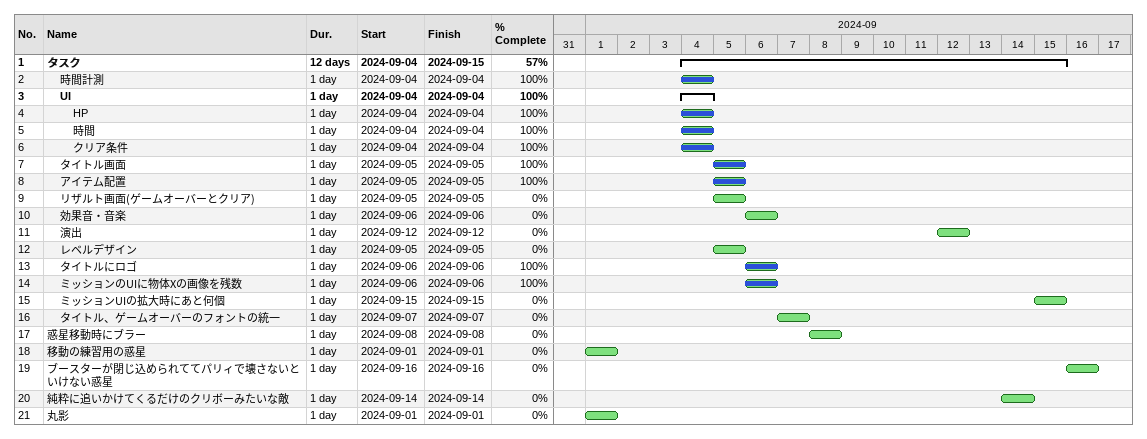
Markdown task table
| ID | Level | Task | Duration | Start | Finish | % complete |
|---|---|---|---|---|---|---|
| 1 | 1 | **タスク** | 12d | 2024-09-04 | 2024-09-15 | 57 |
| 2 | 2 | 時間計測 | 1d | 2024-09-04 | 2024-09-04 | 100 |
| 3 | 2 | **UI** | 1d | 2024-09-04 | 2024-09-04 | 100 |
| 4 | 3 | HP | 1d | 2024-09-04 | 2024-09-04 | 100 |
| 5 | 3 | 時間 | 1d | 2024-09-04 | 2024-09-04 | 100 |
| 6 | 3 | クリア条件 | 1d | 2024-09-04 | 2024-09-04 | 100 |
| 7 | 2 | タイトル画面 | 1d | 2024-09-05 | 2024-09-05 | 100 |
| 8 | 2 | アイテム配置 | 1d | 2024-09-05 | 2024-09-05 | 100 |
| 9 | 2 | リザルト画面(ゲームオーバーとクリア) | 1d | 2024-09-05 | 2024-09-05 | 0 |
| 10 | 2 | 効果音・音楽 | 1d | 2024-09-06 | 2024-09-06 | 0 |
| 11 | 2 | 演出 | 1d | 2024-09-12 | 2024-09-12 | 0 |
| 12 | 2 | レベルデザイン | 1d | 2024-09-05 | 2024-09-05 | 0 |
| 13 | 2 | タイトルにロゴ | 1d | 2024-09-06 | 2024-09-06 | 100 |
| 14 | 2 | ミッションのUIに物体Xの画像を残数 | 1d | 2024-09-06 | 2024-09-06 | 100 |
| 15 | 2 | ミッションUIの拡大時にあと何個 | 1d | 2024-09-15 | 2024-09-15 | 0 |
| 16 | 2 | タイトル、ゲームオーバーのフォントの統一 | 1d | 2024-09-07 | 2024-09-07 | 0 |
| 17 | 1 | 惑星移動時にブラー | 1d | 2024-09-08 | 2024-09-08 | 0 |
| 18 | 1 | 移動の練習用の惑星 | 1d | 2024-09-01 | 2024-09-01 | 0 |
| 19 | 1 | ブースターが閉じ込められててパリィで壊さないといけない惑星 | 1d | 2024-09-16 | 2024-09-16 | 0 |
| 20 | 1 | 純粋に追いかけてくるだけのクリボーみたいな敵 | 1d | 2024-09-14 | 2024-09-14 | 0 |
| 21 | 1 | 丸影 | 1d | 2024-09-01 | 2024-09-01 | 0 |
